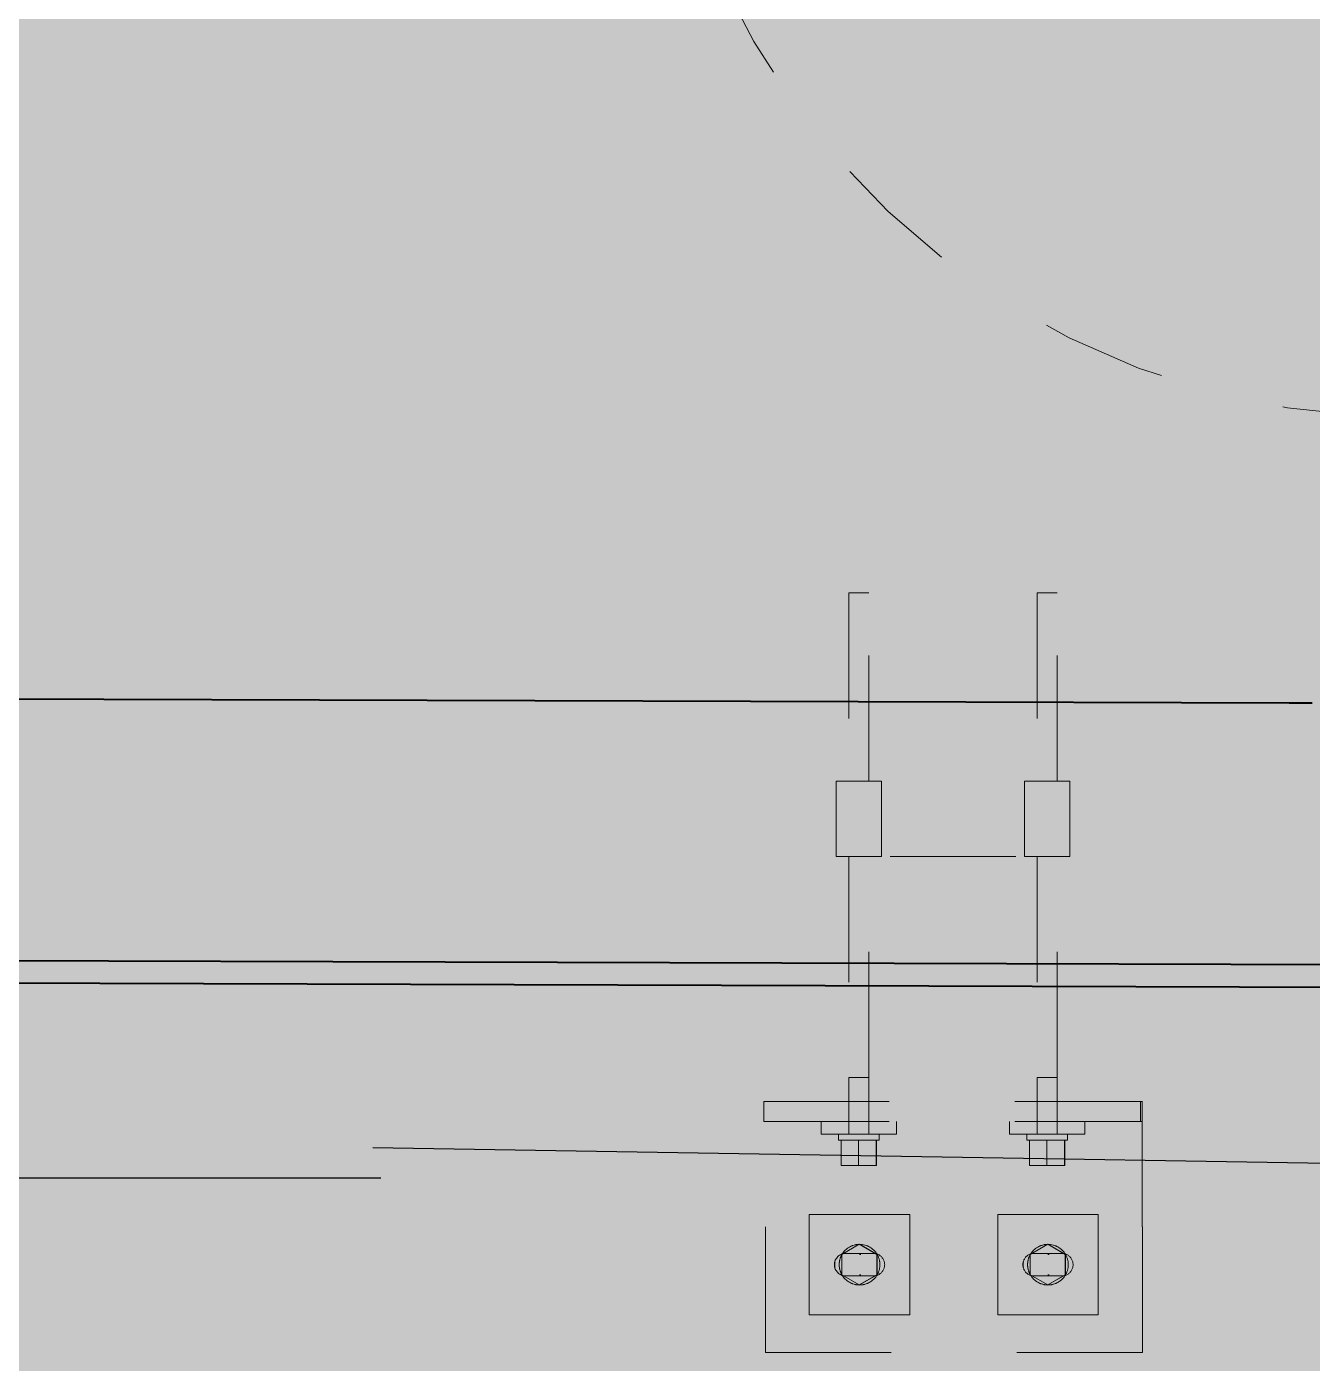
# Model space of a CAD drawing. Header units: metres. Extents: x -355 to -223, y 3 to 561.
# Drawn here: x -277.2 to -276.176, y 543.9 to 544.964 of the extents above; entities that cross this region are included whole.
import ezdxf

# ---------------------------------------------------------------- set-up
doc = ezdxf.new("R2010")
doc.units = ezdxf.units.M
doc.linetypes.add('JacobsDash', pattern=[0.0045, 0.003, -0.0015])
for name, color, linetype, lineweight in [('A-FLOR', 7, 'Continuous', 40), ('S-BEAM', 7, 'Continuous', 40), ('S-BEAM-HDLN', 7, 'JacobsDash', 15), ('S-FNDN-HDLN', 7, 'JacobsDash', 15), ('S-FSTN', 7, 'Continuous', 15)]:
    doc.layers.add(name, color=color, linetype=linetype, lineweight=lineweight)

# ---------------------------------------------------------------- blocks, each defined once
blk = doc.blocks.new('T2DPAA-T2D-C3S-RW-M2D-100010_dwg-40802999-DRG-2873035 - CONSTRUCTION SEQUENCE STAGE A9')
at = {"color": 254, "lineweight": 25, "true_color": 0xd0d0d0, "flags": 128}
for points in [[(46.7903, -580.826), (47.4571, -583.3351), (47.5322, -583.6179), (48.5018, -587.266), (48.7413, -588.1674), (48.8165, -588.4501), (49.7234, -591.8625)], [(50.1592, -593.519), (50.0336, -593.0127), (49.745, -591.8502)]]:
    blk.add_lwpolyline(points, dxfattribs=at)
blk = doc.blocks.new('T2DPAA-T2D-PWC-RW-M2D-100010_RoadDesign_rvt-1-DRG-2873035 - CONSTRUCTION SEQUENCE STAGE A9')
at = {"color": 254, "lineweight": 25, "true_color": 0xd0d0d0, "rotation": 75.11694444444437}
blk.add_blockref('T2DPAA-T2D-C3S-RW-M2D-100010_dwg-40802999-DRG-2873035 - CONSTRUCTION SEQUENCE STAGE A9', (-1722.337, 648.0105), dxfattribs=at)
blk = doc.blocks.new('03_SFR_ACS_Abutment_BR08_Retaining wall CS - ABUTMENT EAST_BR8_1-7988247-DRG-2873035 - CONSTRUCTION SEQUENCE STAGE A9')
at = {"layer": 'S-BEAM', "linetype": 'JacobsDash', "lineweight": 15, "true_color": 0xc0c0c0}
blk.add_hatch(color=9, dxfattribs=at).paths.add_polyline_path([(-1136.0517, 544.2536), (-1136.0317, 544.2536), (-1136.031, 544.4239), (-1135.8415, 544.4239), (-1135.8415, 546.0286), (-1145.8229, 546.0286), (-1145.8229, 544.4535), (-1136.051, 544.4237), (-1136.0516, 544.2613)])
blk = doc.blocks.new('01_SFO_FRP_Pile_CastInPlace_CS_BR08 - CAST-IN-PLACE PILE - 1200-8641665-DRG-2873035 - CONSTRUCTION SEQUENCE STAGE A9')
at = {"layer": 'S-FNDN-HDLN'}
blk.add_arc((0, 0), 0.6, 90, 270, dxfattribs=at)
blk = doc.blocks.new('20_BR04_Wall_Panel_Bracket_Connection - 20_BR04_Wall_Panel_Bracket_Connection-V287-DRG-2873035 - CONSTRUCTION SEQUENCE STAGE A9')
at = {"layer": 'S-FSTN', "color": 31, "linetype": 'JacobsDash', "lineweight": 9, "true_color": 0xffc388}
for p, q in [((-1137.1864, 544.5136), (-1137.1864, 544.3636)), ((-1137.1785, 544.5136), (-1137.1864, 544.5136)), ((-1137.1704, 544.5136), (-1137.1785, 544.5136)), ((-1137.1704, 544.3636), (-1137.1704, 544.5136)), ((-1137.0285, 544.5136), (-1137.0365, 544.5136)), ((-1137.0365, 544.5136), (-1137.0365, 544.3636)), ((-1137.0205, 544.5136), (-1137.0285, 544.5136)), ((-1137.0205, 544.3636), (-1137.0205, 544.5136)), ((-1137.1964, 544.3636), (-1137.1964, 544.3036)), ((-1137.1786, 544.3636), (-1137.1964, 544.3636)), ((-1137.1786, 544.3636), (-1137.194, 544.3636)), ((-1137.1604, 544.3636), (-1137.1786, 544.3636)), ((-1137.1628, 544.3636), (-1137.1783, 544.3636)), ((-1137.1604, 544.3036), (-1137.1604, 544.3636)), ((-1137.0286, 544.3636), (-1137.0465, 544.3636)), ((-1137.0464, 544.3636), (-1137.0464, 544.3036)), ((-1137.0376, 544.3636), (-1137.044, 544.3636)), ((-1137.0286, 544.3636), (-1137.0373, 544.3636)), ((-1137.0105, 544.3636), (-1137.0286, 544.3636)), ((-1137.0128, 544.3636), (-1137.0283, 544.3636)), ((-1137.0104, 544.3036), (-1137.0104, 544.3636)), ((-1137.1964, 544.3036), (-1137.1786, 544.3036)), ((-1137.194, 544.3036), (-1137.1786, 544.3036)), ((-1137.1864, 544.3036), (-1137.1864, 544.1277)), ((-1137.1786, 544.3036), (-1137.1604, 544.3036)), ((-1137.1783, 544.3036), (-1137.1628, 544.3036)), ((-1137.1704, 544.1277), (-1137.1704, 544.3036)), ((-1137.1038, 544.3036), (-1137.1534, 544.3036)), ((-1137.1038, 544.3036), (-1137.1031, 544.3036)), ((-1137.0534, 544.3036), (-1137.1031, 544.3036)), ((-1137.0465, 544.3036), (-1137.0286, 544.3036)), ((-1137.044, 544.3036), (-1137.0376, 544.3036)), ((-1137.0373, 544.3036), (-1137.0286, 544.3036)), ((-1137.0365, 544.3036), (-1137.0365, 544.1277)), ((-1137.0286, 544.3036), (-1137.0105, 544.3036)), ((-1137.0283, 544.3036), (-1137.0128, 544.3036)), ((-1137.0205, 544.1277), (-1137.0205, 544.3036)), ((-1137.1864, 544.1277), (-1137.1785, 544.1277)), ((-1137.1785, 544.1277), (-1137.1704, 544.1277)), ((-1137.0365, 544.1277), (-1137.0285, 544.1277)), ((-1137.0285, 544.1277), (-1137.0205, 544.1277)), ((-1137.2541, 544.1086), (-1136.9541, 544.1086)), ((-1137.2541, 544.0926), (-1137.2541, 544.1086)), ((-1136.9541, 544.1086), (-1136.9527, 544.1086)), ((-1136.9541, 544.0926), (-1136.9541, 544.1086)), ((-1136.9527, 544.0926), (-1136.9527, 544.1086)), ((-1136.9527, 544.1086), (-1136.9527, 543.9086)), ((-1136.9526, 544.1086), (-1136.9527, 544.1086)), ((-1136.9526, 543.9086), (-1136.9526, 544.1086)), ((-1136.9526, 544.1086), (-1136.9526, 544.1086)), ((-1136.9541, 544.0926), (-1137.2541, 544.0926)), ((-1137.2527, 543.9086), (-1137.2527, 544.0926)), ((-1137.2084, 544.0926), (-1137.2084, 544.0826)), ((-1137.1484, 544.0826), (-1137.1484, 544.0926)), ((-1137.0585, 544.0926), (-1137.0585, 544.0826)), ((-1136.9984, 544.0826), (-1136.9984, 544.0926)), ((-1136.9527, 544.0926), (-1136.9541, 544.0926)), ((-1137.2084, 544.0826), (-1137.1787, 544.0826)), ((-1137.2084, 544.0826), (-1137.1947, 544.0826)), ((-1137.1787, 544.0826), (-1137.1484, 544.0826)), ((-1137.1622, 544.0826), (-1137.1484, 544.0826)), ((-1137.0585, 544.0826), (-1137.0287, 544.0826)), ((-1137.0585, 544.0826), (-1137.0447, 544.0826)), ((-1137.0287, 544.0826), (-1136.9985, 544.0826)), ((-1137.0122, 544.0826), (-1136.9985, 544.0826)), ((-1137.1378, 544.0186), (-1137.2178, 544.0186)), ((-1137.2178, 544.0186), (-1137.2178, 543.9386)), ((-1137.1378, 543.9386), (-1137.1378, 544.0186)), ((-1137.1377, 544.0186), (-1137.1377, 543.9386)), ((-1136.9878, 544.0186), (-1137.0678, 544.0186)), ((-1137.0678, 544.0186), (-1137.0678, 543.9386)), ((-1136.9878, 543.9386), (-1136.9878, 544.0186)), ((-1136.9877, 544.0186), (-1136.9877, 543.9386)), ((-1137.1888, 543.9876), (-1137.1668, 543.9876)), ((-1137.0388, 543.9876), (-1137.0168, 543.9876)), ((-1137.1668, 543.9696), (-1137.1888, 543.9696)), ((-1137.0168, 543.9696), (-1137.0388, 543.9696)), ((-1137.2178, 543.9386), (-1137.1378, 543.9386)), ((-1137.0678, 543.9386), (-1136.9878, 543.9386)), ((-1137.2527, 543.9086), (-1136.9527, 543.9086)), ((-1136.9527, 543.9086), (-1136.9526, 543.9086)), ((-1136.9526, 543.9086), (-1136.9526, 543.9086))]:
    blk.add_line(p, q, dxfattribs=at)
for centre, start_param, end_param in [((-1137.1888, 543.9786), 0.000001, 3.141593), ((-1137.1887, 543.9786), 1.308998, 1.832596), ((-1137.1887, 543.9786), 1.308998, 1.832596), ((-1137.1886, 543.9786), 1.308998, 1.832596), ((-1137.1668, 543.9786), 3.141592, 6.283185), ((-1137.0388, 543.9786), 0, 3.141593), ((-1137.0387, 543.9786), 1.308998, 1.832596), ((-1137.0387, 543.9786), 1.308998, 1.832596), ((-1137.0386, 543.9786), 1.308998, 1.832596), ((-1137.0168, 543.9786), 3.141593, 6.283186)]:
    blk.add_ellipse(centre, major_axis=(0, 0.009), ratio=0.999971, start_param=start_param, end_param=end_param, dxfattribs=at)
blk = doc.blocks.new('Anchor Bolt -HAB - HAB H16 x 165-V289-DRG-2873035 - CONSTRUCTION SEQUENCE STAGE A9')
at = {"layer": 'S-FSTN', "color": 31, "linetype": 'JacobsDash', "lineweight": 9, "true_color": 0xffc388}
for p, q in [((-1137.028, 543.9948), (-1137.042, 543.9867)), ((-1137.014, 543.9867), (-1137.028, 543.9948)), ((-1137.0278, 543.9948), (-1137.0138, 543.9867)), ((-1137.042, 543.9867), (-1137.042, 543.9705)), ((-1137.0268, 543.9866), (-1137.0278, 543.9866)), ((-1137.014, 543.9705), (-1137.014, 543.9867)), ((-1137.0138, 543.9867), (-1137.014, 543.9867)), ((-1137.0138, 543.9867), (-1137.0138, 543.9705)), ((-1137.042, 543.9705), (-1137.028, 543.9625)), ((-1137.028, 543.9625), (-1137.014, 543.9705)), ((-1137.0278, 543.9706), (-1137.0268, 543.9706)), ((-1137.0138, 543.9705), (-1137.0278, 543.9625)), ((-1137.014, 543.9705), (-1137.0138, 543.9705))]:
    blk.add_line(p, q, dxfattribs=at)
for start_param, end_param in [(0, 1.047197), (0.785399, 1.002543), (0.514184, 0.523599), (0.344182, 0.466972), (0.2618, 0.265669), (0.108312, 0.226338), (5.235988, 6.283186), (5.998758, 6.021387), (5.834492, 5.920515), (5.732091, 5.787202), (5.60994, 5.685003), (5.427544, 5.531186), (1.047198, 1.570797), (1.570796, 2.094395), (1.344168, 1.570796), (1.570797, 1.797388), (1.078106, 1.273688), (4.712389, 5.235988), (4.188791, 4.71239), (1.867968, 2.094396), (2.094396, 3.141593), (3.141593, 4.18879), (2.427785, 2.561429), (2.608587, 2.617994), (2.617994, 2.627414), (2.674635, 2.797406), (2.875878, 2.879794), (2.915285, 3.033395), (3.268369, 3.359814), (3.393644, 3.403393), (3.403393, 3.425965), (3.504297, 3.590331), (3.637603, 3.665192), (3.665192, 3.692686), (3.739792, 3.814877), (3.893616, 3.926991)]:
    blk.add_ellipse((-1137.0278, 543.9786), major_axis=(0, 0.0162), ratio=0.999971, start_param=start_param, end_param=end_param, dxfattribs=at)
blk = doc.blocks.new('Anchor Bolt -HAB - HAB H16 x 85-V290-DRG-2873035 - CONSTRUCTION SEQUENCE STAGE A9')
at = {"layer": 'S-FSTN', "color": 31, "linetype": 'JacobsDash', "lineweight": 9, "true_color": 0xffc388}
for p, q in [((-1137.0365, 544.1277), (-1137.0365, 544.0826)), ((-1137.0363, 544.1277), (-1137.0365, 544.1277)), ((-1137.0204, 544.1277), (-1137.0365, 544.1277)), ((-1137.0204, 544.1277), (-1137.0207, 544.1277)), ((-1137.0204, 544.0826), (-1137.0204, 544.1277)), ((-1137.0446, 544.0826), (-1137.0446, 544.0776)), ((-1137.0446, 544.0776), (-1137.0425, 544.0776)), ((-1137.0446, 544.0776), (-1137.0444, 544.0776)), ((-1137.0425, 544.0776), (-1137.0286, 544.0776)), ((-1137.0425, 544.0576), (-1137.0425, 544.0776)), ((-1137.0319, 544.0776), (-1137.0286, 544.0776)), ((-1137.0286, 544.0776), (-1137.0145, 544.0776)), ((-1137.0286, 544.0776), (-1137.0252, 544.0776)), ((-1137.0286, 544.0576), (-1137.0286, 544.0776)), ((-1137.0145, 544.0776), (-1137.0123, 544.0776)), ((-1137.0145, 544.0776), (-1137.0144, 544.0776)), ((-1137.0145, 544.0776), (-1137.0145, 544.0576)), ((-1137.0144, 544.0576), (-1137.0144, 544.0776)), ((-1137.0123, 544.0776), (-1137.0123, 544.0826)), ((-1137.0286, 544.0576), (-1137.0425, 544.0576)), ((-1137.0145, 544.0576), (-1137.0286, 544.0576)), ((-1137.0145, 544.0576), (-1137.0144, 544.0576)), ((-1137.0144, 544.0576), (-1137.0145, 544.0576))]:
    blk.add_line(p, q, dxfattribs=at)
blk = doc.blocks.new('Anchor Bolt -HAB - HAB H16 x 85-V291-DRG-2873035 - CONSTRUCTION SEQUENCE STAGE A9')
at = {"layer": 'S-FSTN', "color": 31, "linetype": 'JacobsDash', "lineweight": 9, "true_color": 0xffc388}
for p, q in [((-1137.1864, 544.1277), (-1137.1864, 544.0826)), ((-1137.1704, 544.1277), (-1137.1864, 544.1277)), ((-1137.1862, 544.1277), (-1137.1864, 544.1277)), ((-1137.1704, 544.1277), (-1137.1707, 544.1277)), ((-1137.1704, 544.0826), (-1137.1704, 544.1277)), ((-1137.1946, 544.0826), (-1137.1946, 544.0776)), ((-1137.1946, 544.0776), (-1137.1925, 544.0776)), ((-1137.1925, 544.0776), (-1137.1786, 544.0776)), ((-1137.1925, 544.0576), (-1137.1925, 544.0776)), ((-1137.1819, 544.0776), (-1137.1786, 544.0776)), ((-1137.1786, 544.0776), (-1137.1752, 544.0776)), ((-1137.1786, 544.0776), (-1137.1645, 544.0776)), ((-1137.1786, 544.0776), (-1137.1786, 544.0576)), ((-1137.1645, 544.0776), (-1137.1623, 544.0776)), ((-1137.1645, 544.0776), (-1137.1644, 544.0776)), ((-1137.1645, 544.0776), (-1137.1645, 544.0576)), ((-1137.1644, 544.0776), (-1137.1644, 544.0576)), ((-1137.1625, 544.0776), (-1137.1623, 544.0776)), ((-1137.1623, 544.0776), (-1137.1623, 544.0826)), ((-1137.1786, 544.0576), (-1137.1925, 544.0576)), ((-1137.1645, 544.0576), (-1137.1786, 544.0576)), ((-1137.1645, 544.0576), (-1137.1644, 544.0576)), ((-1137.1644, 544.0576), (-1137.1645, 544.0576))]:
    blk.add_line(p, q, dxfattribs=at)

msp = doc.modelspace()

# ---------------------------------------------------------------- hatches: boundary and pattern name
at = {"layer": 'A-FLOR', "lineweight": 5, "true_color": 0xc0c0c0}
for points in [[(-275.4108, 544.2149), (-275.4107, 544.4237), (-285.2, 544.4536), (-285.2, 544.2455), (-275.4111, 544.2149)], [(-275.4109, 544.197), (-275.4111, 544.2149), (-285.2, 544.2455), (-285.2, 544.2275), (-275.4111, 544.197)], [(-275.4121, 543.8587), (-275.4111, 544.197), (-285.2, 544.2275), (-285.1999, 543.8892), (-275.5281, 543.8591)]]:
    msp.add_hatch(color=9, dxfattribs=at).paths.add_polyline_path(points)

# ---------------------------------------------------------------- linework, layer by layer
at = {"layer": 'A-FLOR'}
for p, q in [((-285.2, 544.4536), (-276.1947, 544.4261)), ((-276.1947, 544.4261), (-276.1764, 544.4261)), ((-275.4108, 544.2149), (-285.2, 544.2455)), ((-275.4109, 544.197), (-285.2, 544.2275))]:
    msp.add_line(p, q, dxfattribs=at)

# ---------------------------------------------------------------- block references
at = {"lineweight": 5}
msp.add_blockref('T2DPAA-T2D-PWC-RW-M2D-100010_RoadDesign_rvt-1-DRG-2873035 - CONSTRUCTION SEQUENCE STAGE A9', (860.641, 0), dxfattribs=at)
at = {"layer": 'S-BEAM-HDLN'}
msp.add_blockref('03_SFR_ACS_Abutment_BR08_Retaining wall CS - ABUTMENT EAST_BR8_1-7988247-DRG-2873035 - CONSTRUCTION SEQUENCE STAGE A9', (860.641, 0), dxfattribs=at)
at = {"layer": 'S-FNDN-HDLN', "rotation": 75.11694444444437}
msp.add_blockref('01_SFO_FRP_Pile_CastInPlace_CS_BR08 - CAST-IN-PLACE PILE - 1200-8641665-DRG-2873035 - CONSTRUCTION SEQUENCE STAGE A9', (-276.1021, 545.2536), dxfattribs=at)
at = {"layer": 'S-FSTN', "color": 31, "linetype": 'JacobsDash', "lineweight": 9, "true_color": 0xffc388}
for name, p in [('20_BR04_Wall_Panel_Bracket_Connection - 20_BR04_Wall_Panel_Bracket_Connection-V287-DRG-2873035 - CONSTRUCTION SEQUENCE STAGE A9', (860.641, 0)), ('Anchor Bolt -HAB - HAB H16 x 85-V291-DRG-2873035 - CONSTRUCTION SEQUENCE STAGE A9', (860.641, 0)), ('Anchor Bolt -HAB - HAB H16 x 85-V290-DRG-2873035 - CONSTRUCTION SEQUENCE STAGE A9', (860.641, 0)), ('Anchor Bolt -HAB - HAB H16 x 165-V289-DRG-2873035 - CONSTRUCTION SEQUENCE STAGE A9', (860.491, 0)), ('Anchor Bolt -HAB - HAB H16 x 165-V289-DRG-2873035 - CONSTRUCTION SEQUENCE STAGE A9', (860.641, 0))]:
    msp.add_blockref(name, p, dxfattribs=at)

doc.saveas('drawing.dxf')
